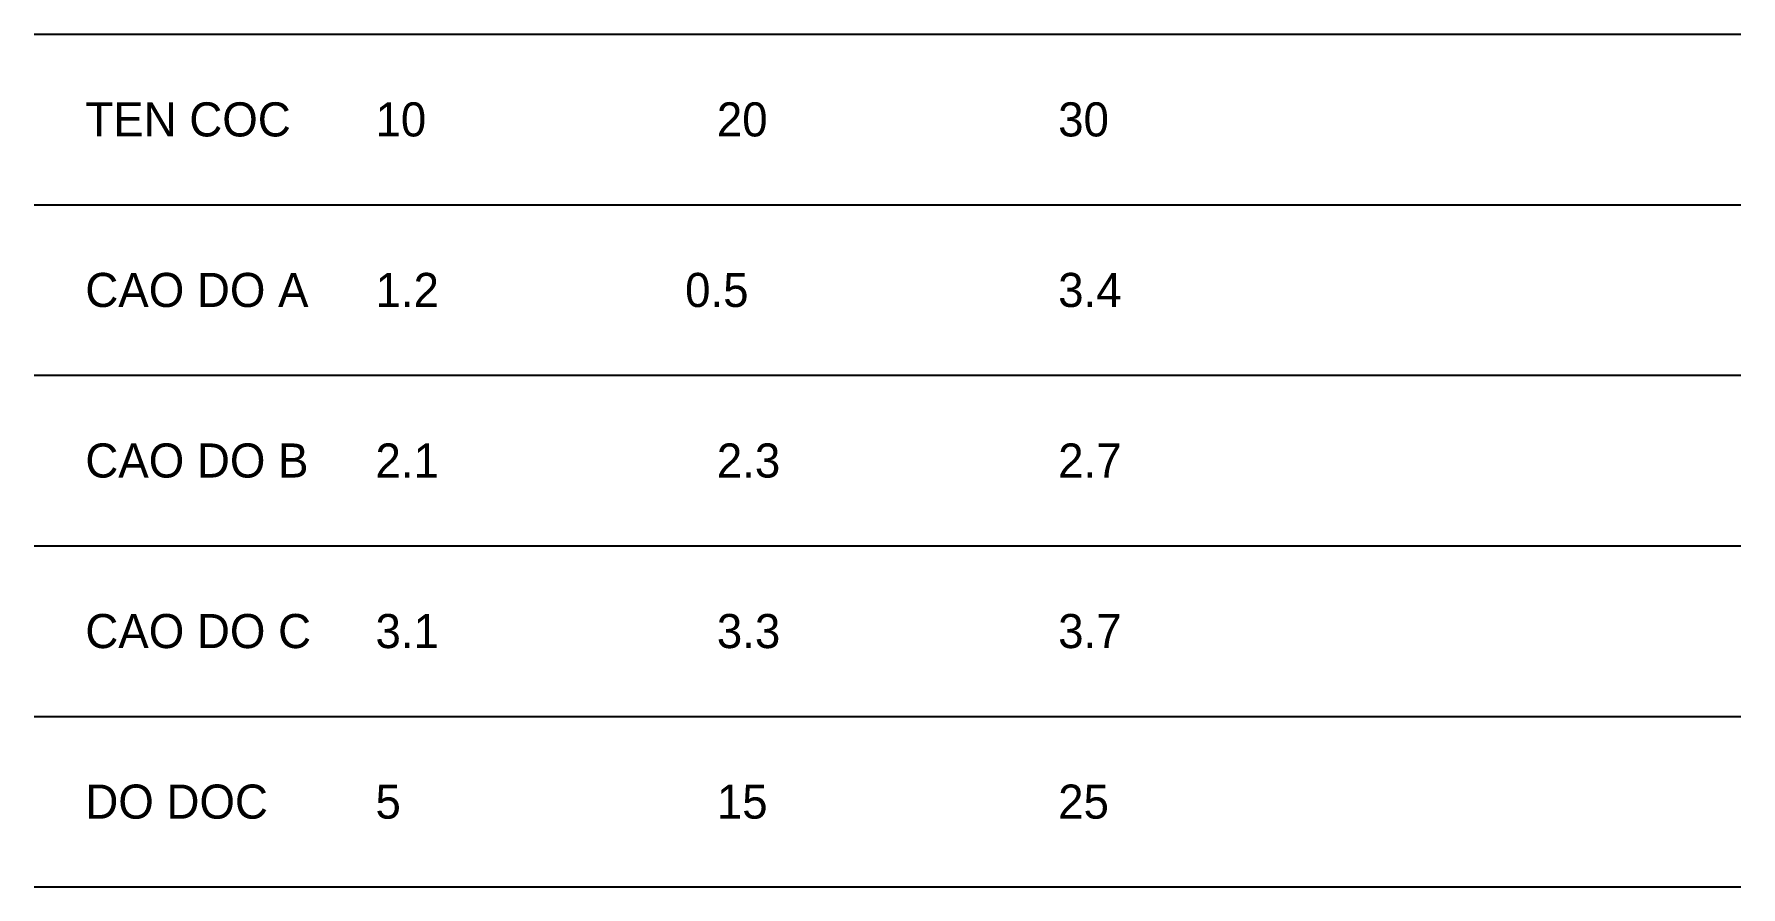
# Model space of a CAD drawing. Header units: metres. Extents: x 0 to 10, y 0 to 5.
import ezdxf
from ezdxf.enums import TextEntityAlignment as Align

# ---------------------------------------------------------------- set-up
doc = ezdxf.new("R2010")
doc.units = ezdxf.units.M

msp = doc.modelspace()

# ---------------------------------------------------------------- linework, layer by layer
for p, q in [((0, 5), (10, 5)), ((0, 4), (10, 4)), ((0, 3), (10, 3)), ((0, 2), (10, 2)), ((0, 1), (10, 1)), ((0, 0), (10, 0))]:
    msp.add_line(p, q)

# ---------------------------------------------------------------- texts
for s, p in [('TEN COC', (0.3, 4.4)), ('10', (2, 4.4)), ('20', (4, 4.4)), ('30', (6, 4.4)), ('CAO DO A', (0.3, 3.4)), ('1.2', (2, 3.4)), ('3.4', (6, 3.4)), ('CAO DO B', (0.3, 2.4)), ('2.1', (2, 2.4)), ('2.3', (4, 2.4)), ('2.7', (6, 2.4)), ('CAO DO C', (0.3, 1.4)), ('3.1', (2, 1.4)), ('3.3', (4, 1.4)), ('3.7', (6, 1.4)), ('DO DOC', (0.3, 0.4)), ('5', (2, 0.4)), ('15', (4, 0.4)), ('25', (6, 0.4))]:
    msp.add_text(s, height=0.2).set_placement(p)
msp.add_text('0.5', height=0.2).set_placement((4, 3.4), align=Align.CENTER)

doc.saveas('drawing.dxf')
